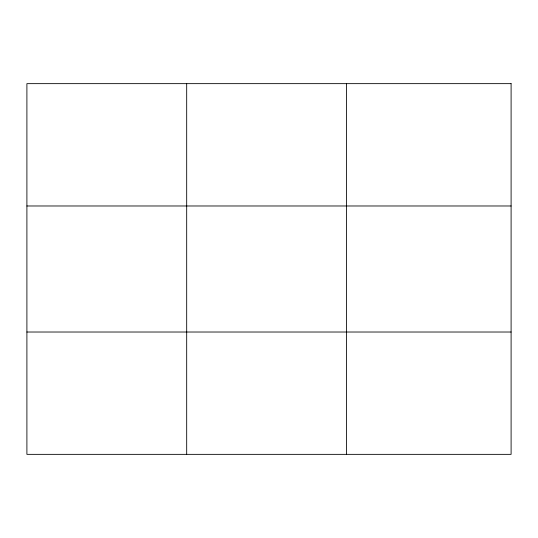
<?xml version="1.0" encoding="UTF-8"?>
<svg xmlns="http://www.w3.org/2000/svg" width="538" height="538" viewBox="0 0 538 538"><rect width="100%" height="100%" fill="white"/><g stroke="black" fill="none" stroke-linecap="round" stroke-linejoin="round"><path stroke-width="0.81" d="M186.686 83.646L186.686 454.354M346.472 83.646L346.472 454.354M26.9 205.98L511.1 205.98M26.9 332.02L511.1 332.02M511.1 83.646L511.1 454.354L26.9 454.354L26.9 83.646L511.1 83.646"/></g></svg>
